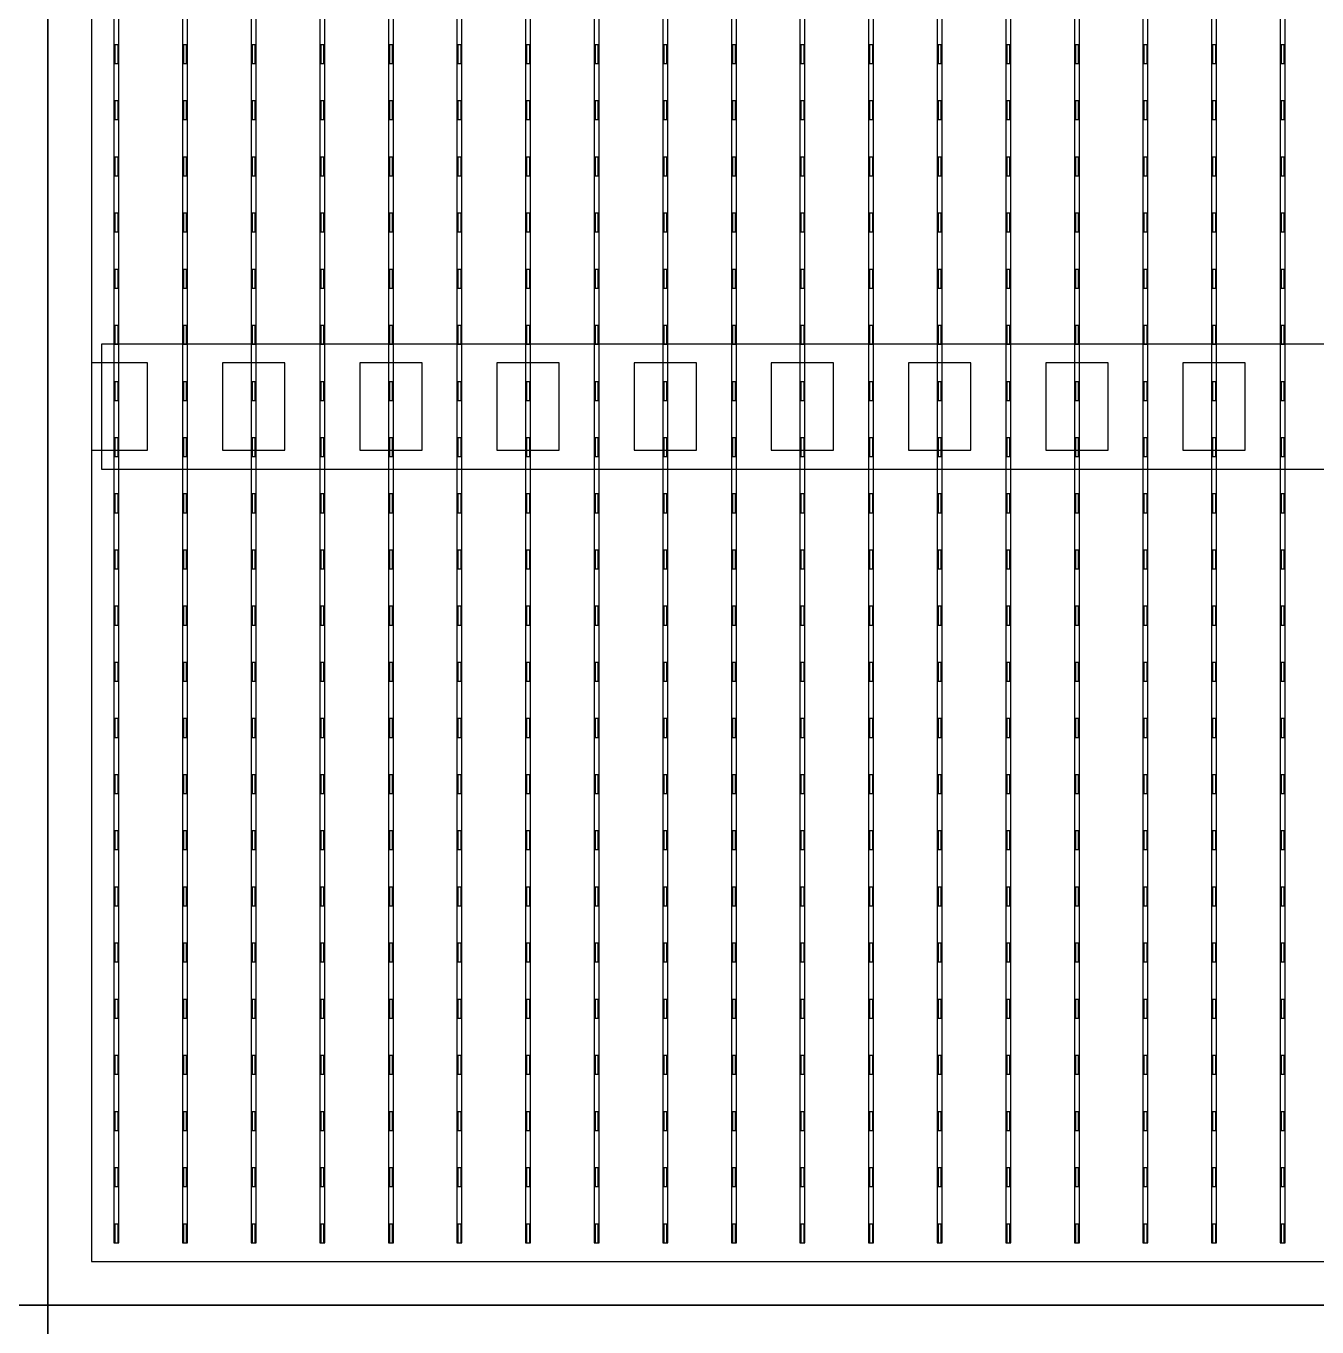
# Model space of a CAD drawing. Header units: millimetres. Extents: x -18 to 142, y -7 to 153.
# Drawn here: x 82.89 to 93.25, y 82.92 to 93.35 of the extents above; entities that cross this region are included whole.
import ezdxf

# ---------------------------------------------------------------- set-up
doc = ezdxf.new("R2010")
doc.units = ezdxf.units.MM
for name, color, linetype in [('BUSBARS', 3, 'Continuous'), ('CELLS', 5, 'Continuous'), ('CONTACT_PADS', 2, 'Continuous'), ('DICING', 4, 'Continuous'), ('FINGERS', 1, 'Continuous'), ('INSULATION', 2, 'Continuous')]:
    doc.layers.add(name, color=color, linetype=linetype)

msp = doc.modelspace()

# ---------------------------------------------------------------- linework, layer by layer
at = {"layer": 'BUSBARS'}
msp.add_lwpolyline([(103.54, 89.8), (103.54, 90.8), (83.5, 90.8), (83.5, 89.8), (103.54, 89.8)], close=True, dxfattribs=at)
at = {"layer": 'CELLS'}
for points in [[(83.07, 83.1), (83.07, 104), (62.17, 104), (62.17, 83.1), (83.07, 83.1)], [(103.97, 83.1), (103.97, 104), (83.07, 104), (83.07, 83.1), (103.97, 83.1)], [(83.07, 62.2), (83.07, 83.1), (62.17, 83.1), (62.17, 62.2), (83.07, 62.2)], [(103.97, 62.2), (103.97, 83.1), (83.07, 83.1), (83.07, 62.2), (103.97, 62.2)]]:
    msp.add_lwpolyline(points, close=True, dxfattribs=at)
at = {"layer": 'CONTACT_PADS'}
for points in [[(83.633, 93.05), (83.633, 93.2), (83.608, 93.2), (83.608, 93.05), (83.633, 93.05)], [(84.183, 93.05), (84.183, 93.2), (84.158, 93.2), (84.158, 93.05), (84.183, 93.05)], [(84.733, 93.05), (84.733, 93.2), (84.708, 93.2), (84.708, 93.05), (84.733, 93.05)], [(85.283, 93.05), (85.283, 93.2), (85.258, 93.2), (85.258, 93.05), (85.283, 93.05)], [(85.833, 93.05), (85.833, 93.2), (85.808, 93.2), (85.808, 93.05), (85.833, 93.05)], [(86.383, 93.05), (86.383, 93.2), (86.358, 93.2), (86.358, 93.05), (86.383, 93.05)], [(86.933, 93.05), (86.933, 93.2), (86.908, 93.2), (86.908, 93.05), (86.933, 93.05)], [(87.483, 93.05), (87.483, 93.2), (87.458, 93.2), (87.458, 93.05), (87.483, 93.05)], [(88.033, 93.05), (88.033, 93.2), (88.008, 93.2), (88.008, 93.05), (88.033, 93.05)], [(88.583, 93.05), (88.583, 93.2), (88.558, 93.2), (88.558, 93.05), (88.583, 93.05)], [(89.133, 93.05), (89.133, 93.2), (89.108, 93.2), (89.108, 93.05), (89.133, 93.05)], [(89.683, 93.05), (89.683, 93.2), (89.658, 93.2), (89.658, 93.05), (89.683, 93.05)], [(90.233, 93.05), (90.233, 93.2), (90.208, 93.2), (90.208, 93.05), (90.233, 93.05)], [(90.783, 93.05), (90.783, 93.2), (90.758, 93.2), (90.758, 93.05), (90.783, 93.05)], [(91.333, 93.05), (91.333, 93.2), (91.308, 93.2), (91.308, 93.05), (91.333, 93.05)], [(91.883, 93.05), (91.883, 93.2), (91.858, 93.2), (91.858, 93.05), (91.883, 93.05)], [(92.433, 93.05), (92.433, 93.2), (92.408, 93.2), (92.408, 93.05), (92.433, 93.05)], [(92.983, 93.05), (92.983, 93.2), (92.958, 93.2), (92.958, 93.05), (92.983, 93.05)], [(83.633, 92.6), (83.633, 92.75), (83.608, 92.75), (83.608, 92.6), (83.633, 92.6)], [(84.183, 92.6), (84.183, 92.75), (84.158, 92.75), (84.158, 92.6), (84.183, 92.6)], [(84.733, 92.6), (84.733, 92.75), (84.708, 92.75), (84.708, 92.6), (84.733, 92.6)], [(85.283, 92.6), (85.283, 92.75), (85.258, 92.75), (85.258, 92.6), (85.283, 92.6)], [(85.833, 92.6), (85.833, 92.75), (85.808, 92.75), (85.808, 92.6), (85.833, 92.6)], [(86.383, 92.6), (86.383, 92.75), (86.358, 92.75), (86.358, 92.6), (86.383, 92.6)], [(86.933, 92.6), (86.933, 92.75), (86.908, 92.75), (86.908, 92.6), (86.933, 92.6)], [(87.483, 92.6), (87.483, 92.75), (87.458, 92.75), (87.458, 92.6), (87.483, 92.6)], [(88.033, 92.6), (88.033, 92.75), (88.008, 92.75), (88.008, 92.6), (88.033, 92.6)], [(88.583, 92.6), (88.583, 92.75), (88.558, 92.75), (88.558, 92.6), (88.583, 92.6)], [(89.133, 92.6), (89.133, 92.75), (89.108, 92.75), (89.108, 92.6), (89.133, 92.6)], [(89.683, 92.6), (89.683, 92.75), (89.658, 92.75), (89.658, 92.6), (89.683, 92.6)], [(90.233, 92.6), (90.233, 92.75), (90.208, 92.75), (90.208, 92.6), (90.233, 92.6)], [(90.783, 92.6), (90.783, 92.75), (90.758, 92.75), (90.758, 92.6), (90.783, 92.6)], [(91.333, 92.6), (91.333, 92.75), (91.308, 92.75), (91.308, 92.6), (91.333, 92.6)], [(91.883, 92.6), (91.883, 92.75), (91.858, 92.75), (91.858, 92.6), (91.883, 92.6)], [(92.433, 92.6), (92.433, 92.75), (92.408, 92.75), (92.408, 92.6), (92.433, 92.6)], [(92.983, 92.6), (92.983, 92.75), (92.958, 92.75), (92.958, 92.6), (92.983, 92.6)], [(83.633, 92.15), (83.633, 92.3), (83.608, 92.3), (83.608, 92.15), (83.633, 92.15)], [(84.183, 92.15), (84.183, 92.3), (84.158, 92.3), (84.158, 92.15), (84.183, 92.15)], [(84.733, 92.15), (84.733, 92.3), (84.708, 92.3), (84.708, 92.15), (84.733, 92.15)], [(85.283, 92.15), (85.283, 92.3), (85.258, 92.3), (85.258, 92.15), (85.283, 92.15)], [(85.833, 92.15), (85.833, 92.3), (85.808, 92.3), (85.808, 92.15), (85.833, 92.15)], [(86.383, 92.15), (86.383, 92.3), (86.358, 92.3), (86.358, 92.15), (86.383, 92.15)], [(86.933, 92.15), (86.933, 92.3), (86.908, 92.3), (86.908, 92.15), (86.933, 92.15)], [(87.483, 92.15), (87.483, 92.3), (87.458, 92.3), (87.458, 92.15), (87.483, 92.15)], [(88.033, 92.15), (88.033, 92.3), (88.008, 92.3), (88.008, 92.15), (88.033, 92.15)], [(88.583, 92.15), (88.583, 92.3), (88.558, 92.3), (88.558, 92.15), (88.583, 92.15)], [(89.133, 92.15), (89.133, 92.3), (89.108, 92.3), (89.108, 92.15), (89.133, 92.15)], [(89.683, 92.15), (89.683, 92.3), (89.658, 92.3), (89.658, 92.15), (89.683, 92.15)], [(90.233, 92.15), (90.233, 92.3), (90.208, 92.3), (90.208, 92.15), (90.233, 92.15)], [(90.783, 92.15), (90.783, 92.3), (90.758, 92.3), (90.758, 92.15), (90.783, 92.15)], [(91.333, 92.15), (91.333, 92.3), (91.308, 92.3), (91.308, 92.15), (91.333, 92.15)], [(91.883, 92.15), (91.883, 92.3), (91.858, 92.3), (91.858, 92.15), (91.883, 92.15)], [(92.433, 92.15), (92.433, 92.3), (92.408, 92.3), (92.408, 92.15), (92.433, 92.15)], [(92.983, 92.15), (92.983, 92.3), (92.958, 92.3), (92.958, 92.15), (92.983, 92.15)], [(83.633, 91.7), (83.633, 91.85), (83.608, 91.85), (83.608, 91.7), (83.633, 91.7)], [(84.183, 91.7), (84.183, 91.85), (84.158, 91.85), (84.158, 91.7), (84.183, 91.7)], [(84.733, 91.7), (84.733, 91.85), (84.708, 91.85), (84.708, 91.7), (84.733, 91.7)], [(85.283, 91.7), (85.283, 91.85), (85.258, 91.85), (85.258, 91.7), (85.283, 91.7)], [(85.833, 91.7), (85.833, 91.85), (85.808, 91.85), (85.808, 91.7), (85.833, 91.7)], [(86.383, 91.7), (86.383, 91.85), (86.358, 91.85), (86.358, 91.7), (86.383, 91.7)], [(86.933, 91.7), (86.933, 91.85), (86.908, 91.85), (86.908, 91.7), (86.933, 91.7)], [(87.483, 91.7), (87.483, 91.85), (87.458, 91.85), (87.458, 91.7), (87.483, 91.7)], [(88.033, 91.7), (88.033, 91.85), (88.008, 91.85), (88.008, 91.7), (88.033, 91.7)], [(88.583, 91.7), (88.583, 91.85), (88.558, 91.85), (88.558, 91.7), (88.583, 91.7)], [(89.133, 91.7), (89.133, 91.85), (89.108, 91.85), (89.108, 91.7), (89.133, 91.7)], [(89.683, 91.7), (89.683, 91.85), (89.658, 91.85), (89.658, 91.7), (89.683, 91.7)], [(90.233, 91.7), (90.233, 91.85), (90.208, 91.85), (90.208, 91.7), (90.233, 91.7)], [(90.783, 91.7), (90.783, 91.85), (90.758, 91.85), (90.758, 91.7), (90.783, 91.7)], [(91.333, 91.7), (91.333, 91.85), (91.308, 91.85), (91.308, 91.7), (91.333, 91.7)], [(91.883, 91.7), (91.883, 91.85), (91.858, 91.85), (91.858, 91.7), (91.883, 91.7)], [(92.433, 91.7), (92.433, 91.85), (92.408, 91.85), (92.408, 91.7), (92.433, 91.7)], [(92.983, 91.7), (92.983, 91.85), (92.958, 91.85), (92.958, 91.7), (92.983, 91.7)], [(83.633, 91.25), (83.633, 91.4), (83.608, 91.4), (83.608, 91.25), (83.633, 91.25)], [(84.183, 91.25), (84.183, 91.4), (84.158, 91.4), (84.158, 91.25), (84.183, 91.25)], [(84.733, 91.25), (84.733, 91.4), (84.708, 91.4), (84.708, 91.25), (84.733, 91.25)], [(85.283, 91.25), (85.283, 91.4), (85.258, 91.4), (85.258, 91.25), (85.283, 91.25)], [(85.833, 91.25), (85.833, 91.4), (85.808, 91.4), (85.808, 91.25), (85.833, 91.25)], [(86.383, 91.25), (86.383, 91.4), (86.358, 91.4), (86.358, 91.25), (86.383, 91.25)], [(86.933, 91.25), (86.933, 91.4), (86.908, 91.4), (86.908, 91.25), (86.933, 91.25)], [(87.483, 91.25), (87.483, 91.4), (87.458, 91.4), (87.458, 91.25), (87.483, 91.25)], [(88.033, 91.25), (88.033, 91.4), (88.008, 91.4), (88.008, 91.25), (88.033, 91.25)], [(88.583, 91.25), (88.583, 91.4), (88.558, 91.4), (88.558, 91.25), (88.583, 91.25)], [(89.133, 91.25), (89.133, 91.4), (89.108, 91.4), (89.108, 91.25), (89.133, 91.25)], [(89.683, 91.25), (89.683, 91.4), (89.658, 91.4), (89.658, 91.25), (89.683, 91.25)], [(90.233, 91.25), (90.233, 91.4), (90.208, 91.4), (90.208, 91.25), (90.233, 91.25)], [(90.783, 91.25), (90.783, 91.4), (90.758, 91.4), (90.758, 91.25), (90.783, 91.25)], [(91.333, 91.25), (91.333, 91.4), (91.308, 91.4), (91.308, 91.25), (91.333, 91.25)], [(91.883, 91.25), (91.883, 91.4), (91.858, 91.4), (91.858, 91.25), (91.883, 91.25)], [(92.433, 91.25), (92.433, 91.4), (92.408, 91.4), (92.408, 91.25), (92.433, 91.25)], [(92.983, 91.25), (92.983, 91.4), (92.958, 91.4), (92.958, 91.25), (92.983, 91.25)], [(83.633, 90.8), (83.633, 90.95), (83.608, 90.95), (83.608, 90.8), (83.633, 90.8)], [(84.183, 90.8), (84.183, 90.95), (84.158, 90.95), (84.158, 90.8), (84.183, 90.8)], [(84.733, 90.8), (84.733, 90.95), (84.708, 90.95), (84.708, 90.8), (84.733, 90.8)], [(85.283, 90.8), (85.283, 90.95), (85.258, 90.95), (85.258, 90.8), (85.283, 90.8)], [(85.833, 90.8), (85.833, 90.95), (85.808, 90.95), (85.808, 90.8), (85.833, 90.8)], [(86.383, 90.8), (86.383, 90.95), (86.358, 90.95), (86.358, 90.8), (86.383, 90.8)], [(86.933, 90.8), (86.933, 90.95), (86.908, 90.95), (86.908, 90.8), (86.933, 90.8)], [(87.483, 90.8), (87.483, 90.95), (87.458, 90.95), (87.458, 90.8), (87.483, 90.8)], [(88.033, 90.8), (88.033, 90.95), (88.008, 90.95), (88.008, 90.8), (88.033, 90.8)], [(88.583, 90.8), (88.583, 90.95), (88.558, 90.95), (88.558, 90.8), (88.583, 90.8)], [(89.133, 90.8), (89.133, 90.95), (89.108, 90.95), (89.108, 90.8), (89.133, 90.8)], [(89.683, 90.8), (89.683, 90.95), (89.658, 90.95), (89.658, 90.8), (89.683, 90.8)], [(90.233, 90.8), (90.233, 90.95), (90.208, 90.95), (90.208, 90.8), (90.233, 90.8)], [(90.783, 90.8), (90.783, 90.95), (90.758, 90.95), (90.758, 90.8), (90.783, 90.8)], [(91.333, 90.8), (91.333, 90.95), (91.308, 90.95), (91.308, 90.8), (91.333, 90.8)], [(91.883, 90.8), (91.883, 90.95), (91.858, 90.95), (91.858, 90.8), (91.883, 90.8)], [(92.433, 90.8), (92.433, 90.95), (92.408, 90.95), (92.408, 90.8), (92.433, 90.8)], [(92.983, 90.8), (92.983, 90.95), (92.958, 90.95), (92.958, 90.8), (92.983, 90.8)], [(83.633, 90.35), (83.633, 90.5), (83.608, 90.5), (83.608, 90.35), (83.633, 90.35)], [(84.183, 90.35), (84.183, 90.5), (84.158, 90.5), (84.158, 90.35), (84.183, 90.35)], [(84.733, 90.35), (84.733, 90.5), (84.708, 90.5), (84.708, 90.35), (84.733, 90.35)], [(85.283, 90.35), (85.283, 90.5), (85.258, 90.5), (85.258, 90.35), (85.283, 90.35)], [(85.833, 90.35), (85.833, 90.5), (85.808, 90.5), (85.808, 90.35), (85.833, 90.35)], [(86.383, 90.35), (86.383, 90.5), (86.358, 90.5), (86.358, 90.35), (86.383, 90.35)], [(86.933, 90.35), (86.933, 90.5), (86.908, 90.5), (86.908, 90.35), (86.933, 90.35)], [(87.483, 90.35), (87.483, 90.5), (87.458, 90.5), (87.458, 90.35), (87.483, 90.35)], [(88.033, 90.35), (88.033, 90.5), (88.008, 90.5), (88.008, 90.35), (88.033, 90.35)], [(88.583, 90.35), (88.583, 90.5), (88.558, 90.5), (88.558, 90.35), (88.583, 90.35)], [(89.133, 90.35), (89.133, 90.5), (89.108, 90.5), (89.108, 90.35), (89.133, 90.35)], [(89.683, 90.35), (89.683, 90.5), (89.658, 90.5), (89.658, 90.35), (89.683, 90.35)], [(90.233, 90.35), (90.233, 90.5), (90.208, 90.5), (90.208, 90.35), (90.233, 90.35)], [(90.783, 90.35), (90.783, 90.5), (90.758, 90.5), (90.758, 90.35), (90.783, 90.35)], [(91.333, 90.35), (91.333, 90.5), (91.308, 90.5), (91.308, 90.35), (91.333, 90.35)], [(91.883, 90.35), (91.883, 90.5), (91.858, 90.5), (91.858, 90.35), (91.883, 90.35)], [(92.433, 90.35), (92.433, 90.5), (92.408, 90.5), (92.408, 90.35), (92.433, 90.35)], [(92.983, 90.35), (92.983, 90.5), (92.958, 90.5), (92.958, 90.35), (92.983, 90.35)], [(83.633, 89.9), (83.633, 90.05), (83.608, 90.05), (83.608, 89.9), (83.633, 89.9)], [(84.183, 89.9), (84.183, 90.05), (84.158, 90.05), (84.158, 89.9), (84.183, 89.9)], [(84.733, 89.9), (84.733, 90.05), (84.708, 90.05), (84.708, 89.9), (84.733, 89.9)], [(85.283, 89.9), (85.283, 90.05), (85.258, 90.05), (85.258, 89.9), (85.283, 89.9)], [(85.833, 89.9), (85.833, 90.05), (85.808, 90.05), (85.808, 89.9), (85.833, 89.9)], [(86.383, 89.9), (86.383, 90.05), (86.358, 90.05), (86.358, 89.9), (86.383, 89.9)], [(86.933, 89.9), (86.933, 90.05), (86.908, 90.05), (86.908, 89.9), (86.933, 89.9)], [(87.483, 89.9), (87.483, 90.05), (87.458, 90.05), (87.458, 89.9), (87.483, 89.9)], [(88.033, 89.9), (88.033, 90.05), (88.008, 90.05), (88.008, 89.9), (88.033, 89.9)], [(88.583, 89.9), (88.583, 90.05), (88.558, 90.05), (88.558, 89.9), (88.583, 89.9)], [(89.133, 89.9), (89.133, 90.05), (89.108, 90.05), (89.108, 89.9), (89.133, 89.9)], [(89.683, 89.9), (89.683, 90.05), (89.658, 90.05), (89.658, 89.9), (89.683, 89.9)], [(90.233, 89.9), (90.233, 90.05), (90.208, 90.05), (90.208, 89.9), (90.233, 89.9)], [(90.783, 89.9), (90.783, 90.05), (90.758, 90.05), (90.758, 89.9), (90.783, 89.9)], [(91.333, 89.9), (91.333, 90.05), (91.308, 90.05), (91.308, 89.9), (91.333, 89.9)], [(91.883, 89.9), (91.883, 90.05), (91.858, 90.05), (91.858, 89.9), (91.883, 89.9)], [(92.433, 89.9), (92.433, 90.05), (92.408, 90.05), (92.408, 89.9), (92.433, 89.9)], [(92.983, 89.9), (92.983, 90.05), (92.958, 90.05), (92.958, 89.9), (92.983, 89.9)], [(83.633, 89.45), (83.633, 89.6), (83.608, 89.6), (83.608, 89.45), (83.633, 89.45)], [(84.183, 89.45), (84.183, 89.6), (84.158, 89.6), (84.158, 89.45), (84.183, 89.45)], [(84.733, 89.45), (84.733, 89.6), (84.708, 89.6), (84.708, 89.45), (84.733, 89.45)], [(85.283, 89.45), (85.283, 89.6), (85.258, 89.6), (85.258, 89.45), (85.283, 89.45)], [(85.833, 89.45), (85.833, 89.6), (85.808, 89.6), (85.808, 89.45), (85.833, 89.45)], [(86.383, 89.45), (86.383, 89.6), (86.358, 89.6), (86.358, 89.45), (86.383, 89.45)], [(86.933, 89.45), (86.933, 89.6), (86.908, 89.6), (86.908, 89.45), (86.933, 89.45)], [(87.483, 89.45), (87.483, 89.6), (87.458, 89.6), (87.458, 89.45), (87.483, 89.45)], [(88.033, 89.45), (88.033, 89.6), (88.008, 89.6), (88.008, 89.45), (88.033, 89.45)], [(88.583, 89.45), (88.583, 89.6), (88.558, 89.6), (88.558, 89.45), (88.583, 89.45)], [(89.133, 89.45), (89.133, 89.6), (89.108, 89.6), (89.108, 89.45), (89.133, 89.45)], [(89.683, 89.45), (89.683, 89.6), (89.658, 89.6), (89.658, 89.45), (89.683, 89.45)], [(90.233, 89.45), (90.233, 89.6), (90.208, 89.6), (90.208, 89.45), (90.233, 89.45)], [(90.783, 89.45), (90.783, 89.6), (90.758, 89.6), (90.758, 89.45), (90.783, 89.45)], [(91.333, 89.45), (91.333, 89.6), (91.308, 89.6), (91.308, 89.45), (91.333, 89.45)], [(91.883, 89.45), (91.883, 89.6), (91.858, 89.6), (91.858, 89.45), (91.883, 89.45)], [(92.433, 89.45), (92.433, 89.6), (92.408, 89.6), (92.408, 89.45), (92.433, 89.45)], [(92.983, 89.45), (92.983, 89.6), (92.958, 89.6), (92.958, 89.45), (92.983, 89.45)], [(83.633, 89), (83.633, 89.15), (83.608, 89.15), (83.608, 89), (83.633, 89)], [(84.183, 89), (84.183, 89.15), (84.158, 89.15), (84.158, 89), (84.183, 89)], [(84.733, 89), (84.733, 89.15), (84.708, 89.15), (84.708, 89), (84.733, 89)], [(85.283, 89), (85.283, 89.15), (85.258, 89.15), (85.258, 89), (85.283, 89)], [(85.833, 89), (85.833, 89.15), (85.808, 89.15), (85.808, 89), (85.833, 89)], [(86.383, 89), (86.383, 89.15), (86.358, 89.15), (86.358, 89), (86.383, 89)], [(86.933, 89), (86.933, 89.15), (86.908, 89.15), (86.908, 89), (86.933, 89)], [(87.483, 89), (87.483, 89.15), (87.458, 89.15), (87.458, 89), (87.483, 89)], [(88.033, 89), (88.033, 89.15), (88.008, 89.15), (88.008, 89), (88.033, 89)], [(88.583, 89), (88.583, 89.15), (88.558, 89.15), (88.558, 89), (88.583, 89)], [(89.133, 89), (89.133, 89.15), (89.108, 89.15), (89.108, 89), (89.133, 89)], [(89.683, 89), (89.683, 89.15), (89.658, 89.15), (89.658, 89), (89.683, 89)], [(90.233, 89), (90.233, 89.15), (90.208, 89.15), (90.208, 89), (90.233, 89)], [(90.783, 89), (90.783, 89.15), (90.758, 89.15), (90.758, 89), (90.783, 89)], [(91.333, 89), (91.333, 89.15), (91.308, 89.15), (91.308, 89), (91.333, 89)], [(91.883, 89), (91.883, 89.15), (91.858, 89.15), (91.858, 89), (91.883, 89)], [(92.433, 89), (92.433, 89.15), (92.408, 89.15), (92.408, 89), (92.433, 89)], [(92.983, 89), (92.983, 89.15), (92.958, 89.15), (92.958, 89), (92.983, 89)], [(83.633, 88.55), (83.633, 88.7), (83.608, 88.7), (83.608, 88.55), (83.633, 88.55)], [(84.183, 88.55), (84.183, 88.7), (84.158, 88.7), (84.158, 88.55), (84.183, 88.55)], [(84.733, 88.55), (84.733, 88.7), (84.708, 88.7), (84.708, 88.55), (84.733, 88.55)], [(85.283, 88.55), (85.283, 88.7), (85.258, 88.7), (85.258, 88.55), (85.283, 88.55)], [(85.833, 88.55), (85.833, 88.7), (85.808, 88.7), (85.808, 88.55), (85.833, 88.55)], [(86.383, 88.55), (86.383, 88.7), (86.358, 88.7), (86.358, 88.55), (86.383, 88.55)], [(86.933, 88.55), (86.933, 88.7), (86.908, 88.7), (86.908, 88.55), (86.933, 88.55)], [(87.483, 88.55), (87.483, 88.7), (87.458, 88.7), (87.458, 88.55), (87.483, 88.55)], [(88.033, 88.55), (88.033, 88.7), (88.008, 88.7), (88.008, 88.55), (88.033, 88.55)], [(88.583, 88.55), (88.583, 88.7), (88.558, 88.7), (88.558, 88.55), (88.583, 88.55)], [(89.133, 88.55), (89.133, 88.7), (89.108, 88.7), (89.108, 88.55), (89.133, 88.55)], [(89.683, 88.55), (89.683, 88.7), (89.658, 88.7), (89.658, 88.55), (89.683, 88.55)], [(90.233, 88.55), (90.233, 88.7), (90.208, 88.7), (90.208, 88.55), (90.233, 88.55)], [(90.783, 88.55), (90.783, 88.7), (90.758, 88.7), (90.758, 88.55), (90.783, 88.55)], [(91.333, 88.55), (91.333, 88.7), (91.308, 88.7), (91.308, 88.55), (91.333, 88.55)], [(91.883, 88.55), (91.883, 88.7), (91.858, 88.7), (91.858, 88.55), (91.883, 88.55)], [(92.433, 88.55), (92.433, 88.7), (92.408, 88.7), (92.408, 88.55), (92.433, 88.55)], [(92.983, 88.55), (92.983, 88.7), (92.958, 88.7), (92.958, 88.55), (92.983, 88.55)], [(83.633, 88.1), (83.633, 88.25), (83.608, 88.25), (83.608, 88.1), (83.633, 88.1)], [(84.183, 88.1), (84.183, 88.25), (84.158, 88.25), (84.158, 88.1), (84.183, 88.1)], [(84.733, 88.1), (84.733, 88.25), (84.708, 88.25), (84.708, 88.1), (84.733, 88.1)], [(85.283, 88.1), (85.283, 88.25), (85.258, 88.25), (85.258, 88.1), (85.283, 88.1)], [(85.833, 88.1), (85.833, 88.25), (85.808, 88.25), (85.808, 88.1), (85.833, 88.1)], [(86.383, 88.1), (86.383, 88.25), (86.358, 88.25), (86.358, 88.1), (86.383, 88.1)], [(86.933, 88.1), (86.933, 88.25), (86.908, 88.25), (86.908, 88.1), (86.933, 88.1)], [(87.483, 88.1), (87.483, 88.25), (87.458, 88.25), (87.458, 88.1), (87.483, 88.1)], [(88.033, 88.1), (88.033, 88.25), (88.008, 88.25), (88.008, 88.1), (88.033, 88.1)], [(88.583, 88.1), (88.583, 88.25), (88.558, 88.25), (88.558, 88.1), (88.583, 88.1)], [(89.133, 88.1), (89.133, 88.25), (89.108, 88.25), (89.108, 88.1), (89.133, 88.1)], [(89.683, 88.1), (89.683, 88.25), (89.658, 88.25), (89.658, 88.1), (89.683, 88.1)], [(90.233, 88.1), (90.233, 88.25), (90.208, 88.25), (90.208, 88.1), (90.233, 88.1)], [(90.783, 88.1), (90.783, 88.25), (90.758, 88.25), (90.758, 88.1), (90.783, 88.1)], [(91.333, 88.1), (91.333, 88.25), (91.308, 88.25), (91.308, 88.1), (91.333, 88.1)], [(91.883, 88.1), (91.883, 88.25), (91.858, 88.25), (91.858, 88.1), (91.883, 88.1)], [(92.433, 88.1), (92.433, 88.25), (92.408, 88.25), (92.408, 88.1), (92.433, 88.1)], [(92.983, 88.1), (92.983, 88.25), (92.958, 88.25), (92.958, 88.1), (92.983, 88.1)], [(83.633, 87.65), (83.633, 87.8), (83.608, 87.8), (83.608, 87.65), (83.633, 87.65)], [(84.183, 87.65), (84.183, 87.8), (84.158, 87.8), (84.158, 87.65), (84.183, 87.65)], [(84.733, 87.65), (84.733, 87.8), (84.708, 87.8), (84.708, 87.65), (84.733, 87.65)], [(85.283, 87.65), (85.283, 87.8), (85.258, 87.8), (85.258, 87.65), (85.283, 87.65)], [(85.833, 87.65), (85.833, 87.8), (85.808, 87.8), (85.808, 87.65), (85.833, 87.65)], [(86.383, 87.65), (86.383, 87.8), (86.358, 87.8), (86.358, 87.65), (86.383, 87.65)], [(86.933, 87.65), (86.933, 87.8), (86.908, 87.8), (86.908, 87.65), (86.933, 87.65)], [(87.483, 87.65), (87.483, 87.8), (87.458, 87.8), (87.458, 87.65), (87.483, 87.65)], [(88.033, 87.65), (88.033, 87.8), (88.008, 87.8), (88.008, 87.65), (88.033, 87.65)], [(88.583, 87.65), (88.583, 87.8), (88.558, 87.8), (88.558, 87.65), (88.583, 87.65)], [(89.133, 87.65), (89.133, 87.8), (89.108, 87.8), (89.108, 87.65), (89.133, 87.65)], [(89.683, 87.65), (89.683, 87.8), (89.658, 87.8), (89.658, 87.65), (89.683, 87.65)], [(90.233, 87.65), (90.233, 87.8), (90.208, 87.8), (90.208, 87.65), (90.233, 87.65)], [(90.783, 87.65), (90.783, 87.8), (90.758, 87.8), (90.758, 87.65), (90.783, 87.65)], [(91.333, 87.65), (91.333, 87.8), (91.308, 87.8), (91.308, 87.65), (91.333, 87.65)], [(91.883, 87.65), (91.883, 87.8), (91.858, 87.8), (91.858, 87.65), (91.883, 87.65)], [(92.433, 87.65), (92.433, 87.8), (92.408, 87.8), (92.408, 87.65), (92.433, 87.65)], [(92.983, 87.65), (92.983, 87.8), (92.958, 87.8), (92.958, 87.65), (92.983, 87.65)], [(83.633, 87.2), (83.633, 87.35), (83.608, 87.35), (83.608, 87.2), (83.633, 87.2)], [(84.183, 87.2), (84.183, 87.35), (84.158, 87.35), (84.158, 87.2), (84.183, 87.2)], [(84.733, 87.2), (84.733, 87.35), (84.708, 87.35), (84.708, 87.2), (84.733, 87.2)], [(85.283, 87.2), (85.283, 87.35), (85.258, 87.35), (85.258, 87.2), (85.283, 87.2)], [(85.833, 87.2), (85.833, 87.35), (85.808, 87.35), (85.808, 87.2), (85.833, 87.2)], [(86.383, 87.2), (86.383, 87.35), (86.358, 87.35), (86.358, 87.2), (86.383, 87.2)], [(86.933, 87.2), (86.933, 87.35), (86.908, 87.35), (86.908, 87.2), (86.933, 87.2)], [(87.483, 87.2), (87.483, 87.35), (87.458, 87.35), (87.458, 87.2), (87.483, 87.2)], [(88.033, 87.2), (88.033, 87.35), (88.008, 87.35), (88.008, 87.2), (88.033, 87.2)], [(88.583, 87.2), (88.583, 87.35), (88.558, 87.35), (88.558, 87.2), (88.583, 87.2)], [(89.133, 87.2), (89.133, 87.35), (89.108, 87.35), (89.108, 87.2), (89.133, 87.2)], [(89.683, 87.2), (89.683, 87.35), (89.658, 87.35), (89.658, 87.2), (89.683, 87.2)], [(90.233, 87.2), (90.233, 87.35), (90.208, 87.35), (90.208, 87.2), (90.233, 87.2)], [(90.783, 87.2), (90.783, 87.35), (90.758, 87.35), (90.758, 87.2), (90.783, 87.2)], [(91.333, 87.2), (91.333, 87.35), (91.308, 87.35), (91.308, 87.2), (91.333, 87.2)], [(91.883, 87.2), (91.883, 87.35), (91.858, 87.35), (91.858, 87.2), (91.883, 87.2)], [(92.433, 87.2), (92.433, 87.35), (92.408, 87.35), (92.408, 87.2), (92.433, 87.2)], [(92.983, 87.2), (92.983, 87.35), (92.958, 87.35), (92.958, 87.2), (92.983, 87.2)], [(83.633, 86.75), (83.633, 86.9), (83.608, 86.9), (83.608, 86.75), (83.633, 86.75)], [(84.183, 86.75), (84.183, 86.9), (84.158, 86.9), (84.158, 86.75), (84.183, 86.75)], [(84.733, 86.75), (84.733, 86.9), (84.708, 86.9), (84.708, 86.75), (84.733, 86.75)], [(85.283, 86.75), (85.283, 86.9), (85.258, 86.9), (85.258, 86.75), (85.283, 86.75)], [(85.833, 86.75), (85.833, 86.9), (85.808, 86.9), (85.808, 86.75), (85.833, 86.75)], [(86.383, 86.75), (86.383, 86.9), (86.358, 86.9), (86.358, 86.75), (86.383, 86.75)], [(86.933, 86.75), (86.933, 86.9), (86.908, 86.9), (86.908, 86.75), (86.933, 86.75)], [(87.483, 86.75), (87.483, 86.9), (87.458, 86.9), (87.458, 86.75), (87.483, 86.75)], [(88.033, 86.75), (88.033, 86.9), (88.008, 86.9), (88.008, 86.75), (88.033, 86.75)], [(88.583, 86.75), (88.583, 86.9), (88.558, 86.9), (88.558, 86.75), (88.583, 86.75)], [(89.133, 86.75), (89.133, 86.9), (89.108, 86.9), (89.108, 86.75), (89.133, 86.75)], [(89.683, 86.75), (89.683, 86.9), (89.658, 86.9), (89.658, 86.75), (89.683, 86.75)], [(90.233, 86.75), (90.233, 86.9), (90.208, 86.9), (90.208, 86.75), (90.233, 86.75)], [(90.783, 86.75), (90.783, 86.9), (90.758, 86.9), (90.758, 86.75), (90.783, 86.75)], [(91.333, 86.75), (91.333, 86.9), (91.308, 86.9), (91.308, 86.75), (91.333, 86.75)], [(91.883, 86.75), (91.883, 86.9), (91.858, 86.9), (91.858, 86.75), (91.883, 86.75)], [(92.433, 86.75), (92.433, 86.9), (92.408, 86.9), (92.408, 86.75), (92.433, 86.75)], [(92.983, 86.75), (92.983, 86.9), (92.958, 86.9), (92.958, 86.75), (92.983, 86.75)], [(83.633, 86.3), (83.633, 86.45), (83.608, 86.45), (83.608, 86.3), (83.633, 86.3)], [(84.183, 86.3), (84.183, 86.45), (84.158, 86.45), (84.158, 86.3), (84.183, 86.3)], [(84.733, 86.3), (84.733, 86.45), (84.708, 86.45), (84.708, 86.3), (84.733, 86.3)], [(85.283, 86.3), (85.283, 86.45), (85.258, 86.45), (85.258, 86.3), (85.283, 86.3)], [(85.833, 86.3), (85.833, 86.45), (85.808, 86.45), (85.808, 86.3), (85.833, 86.3)], [(86.383, 86.3), (86.383, 86.45), (86.358, 86.45), (86.358, 86.3), (86.383, 86.3)], [(86.933, 86.3), (86.933, 86.45), (86.908, 86.45), (86.908, 86.3), (86.933, 86.3)], [(87.483, 86.3), (87.483, 86.45), (87.458, 86.45), (87.458, 86.3), (87.483, 86.3)], [(88.033, 86.3), (88.033, 86.45), (88.008, 86.45), (88.008, 86.3), (88.033, 86.3)], [(88.583, 86.3), (88.583, 86.45), (88.558, 86.45), (88.558, 86.3), (88.583, 86.3)], [(89.133, 86.3), (89.133, 86.45), (89.108, 86.45), (89.108, 86.3), (89.133, 86.3)], [(89.683, 86.3), (89.683, 86.45), (89.658, 86.45), (89.658, 86.3), (89.683, 86.3)], [(90.233, 86.3), (90.233, 86.45), (90.208, 86.45), (90.208, 86.3), (90.233, 86.3)], [(90.783, 86.3), (90.783, 86.45), (90.758, 86.45), (90.758, 86.3), (90.783, 86.3)], [(91.333, 86.3), (91.333, 86.45), (91.308, 86.45), (91.308, 86.3), (91.333, 86.3)], [(91.883, 86.3), (91.883, 86.45), (91.858, 86.45), (91.858, 86.3), (91.883, 86.3)], [(92.433, 86.3), (92.433, 86.45), (92.408, 86.45), (92.408, 86.3), (92.433, 86.3)], [(92.983, 86.3), (92.983, 86.45), (92.958, 86.45), (92.958, 86.3), (92.983, 86.3)], [(83.633, 85.85), (83.633, 86), (83.608, 86), (83.608, 85.85), (83.633, 85.85)], [(84.183, 85.85), (84.183, 86), (84.158, 86), (84.158, 85.85), (84.183, 85.85)], [(84.733, 85.85), (84.733, 86), (84.708, 86), (84.708, 85.85), (84.733, 85.85)], [(85.283, 85.85), (85.283, 86), (85.258, 86), (85.258, 85.85), (85.283, 85.85)], [(85.833, 85.85), (85.833, 86), (85.808, 86), (85.808, 85.85), (85.833, 85.85)], [(86.383, 85.85), (86.383, 86), (86.358, 86), (86.358, 85.85), (86.383, 85.85)], [(86.933, 85.85), (86.933, 86), (86.908, 86), (86.908, 85.85), (86.933, 85.85)], [(87.483, 85.85), (87.483, 86), (87.458, 86), (87.458, 85.85), (87.483, 85.85)], [(88.033, 85.85), (88.033, 86), (88.008, 86), (88.008, 85.85), (88.033, 85.85)], [(88.583, 85.85), (88.583, 86), (88.558, 86), (88.558, 85.85), (88.583, 85.85)], [(89.133, 85.85), (89.133, 86), (89.108, 86), (89.108, 85.85), (89.133, 85.85)], [(89.683, 85.85), (89.683, 86), (89.658, 86), (89.658, 85.85), (89.683, 85.85)], [(90.233, 85.85), (90.233, 86), (90.208, 86), (90.208, 85.85), (90.233, 85.85)], [(90.783, 85.85), (90.783, 86), (90.758, 86), (90.758, 85.85), (90.783, 85.85)], [(91.333, 85.85), (91.333, 86), (91.308, 86), (91.308, 85.85), (91.333, 85.85)], [(91.883, 85.85), (91.883, 86), (91.858, 86), (91.858, 85.85), (91.883, 85.85)], [(92.433, 85.85), (92.433, 86), (92.408, 86), (92.408, 85.85), (92.433, 85.85)], [(92.983, 85.85), (92.983, 86), (92.958, 86), (92.958, 85.85), (92.983, 85.85)], [(83.633, 85.4), (83.633, 85.55), (83.608, 85.55), (83.608, 85.4), (83.633, 85.4)], [(84.183, 85.4), (84.183, 85.55), (84.158, 85.55), (84.158, 85.4), (84.183, 85.4)], [(84.733, 85.4), (84.733, 85.55), (84.708, 85.55), (84.708, 85.4), (84.733, 85.4)], [(85.283, 85.4), (85.283, 85.55), (85.258, 85.55), (85.258, 85.4), (85.283, 85.4)], [(85.833, 85.4), (85.833, 85.55), (85.808, 85.55), (85.808, 85.4), (85.833, 85.4)], [(86.383, 85.4), (86.383, 85.55), (86.358, 85.55), (86.358, 85.4), (86.383, 85.4)], [(86.933, 85.4), (86.933, 85.55), (86.908, 85.55), (86.908, 85.4), (86.933, 85.4)], [(87.483, 85.4), (87.483, 85.55), (87.458, 85.55), (87.458, 85.4), (87.483, 85.4)], [(88.033, 85.4), (88.033, 85.55), (88.008, 85.55), (88.008, 85.4), (88.033, 85.4)], [(88.583, 85.4), (88.583, 85.55), (88.558, 85.55), (88.558, 85.4), (88.583, 85.4)], [(89.133, 85.4), (89.133, 85.55), (89.108, 85.55), (89.108, 85.4), (89.133, 85.4)], [(89.683, 85.4), (89.683, 85.55), (89.658, 85.55), (89.658, 85.4), (89.683, 85.4)], [(90.233, 85.4), (90.233, 85.55), (90.208, 85.55), (90.208, 85.4), (90.233, 85.4)], [(90.783, 85.4), (90.783, 85.55), (90.758, 85.55), (90.758, 85.4), (90.783, 85.4)], [(91.333, 85.4), (91.333, 85.55), (91.308, 85.55), (91.308, 85.4), (91.333, 85.4)], [(91.883, 85.4), (91.883, 85.55), (91.858, 85.55), (91.858, 85.4), (91.883, 85.4)], [(92.433, 85.4), (92.433, 85.55), (92.408, 85.55), (92.408, 85.4), (92.433, 85.4)], [(92.983, 85.4), (92.983, 85.55), (92.958, 85.55), (92.958, 85.4), (92.983, 85.4)], [(83.633, 84.95), (83.633, 85.1), (83.608, 85.1), (83.608, 84.95), (83.633, 84.95)], [(84.183, 84.95), (84.183, 85.1), (84.158, 85.1), (84.158, 84.95), (84.183, 84.95)], [(84.733, 84.95), (84.733, 85.1), (84.708, 85.1), (84.708, 84.95), (84.733, 84.95)], [(85.283, 84.95), (85.283, 85.1), (85.258, 85.1), (85.258, 84.95), (85.283, 84.95)], [(85.833, 84.95), (85.833, 85.1), (85.808, 85.1), (85.808, 84.95), (85.833, 84.95)], [(86.383, 84.95), (86.383, 85.1), (86.358, 85.1), (86.358, 84.95), (86.383, 84.95)], [(86.933, 84.95), (86.933, 85.1), (86.908, 85.1), (86.908, 84.95), (86.933, 84.95)], [(87.483, 84.95), (87.483, 85.1), (87.458, 85.1), (87.458, 84.95), (87.483, 84.95)], [(88.033, 84.95), (88.033, 85.1), (88.008, 85.1), (88.008, 84.95), (88.033, 84.95)], [(88.583, 84.95), (88.583, 85.1), (88.558, 85.1), (88.558, 84.95), (88.583, 84.95)], [(89.133, 84.95), (89.133, 85.1), (89.108, 85.1), (89.108, 84.95), (89.133, 84.95)], [(89.683, 84.95), (89.683, 85.1), (89.658, 85.1), (89.658, 84.95), (89.683, 84.95)], [(90.233, 84.95), (90.233, 85.1), (90.208, 85.1), (90.208, 84.95), (90.233, 84.95)], [(90.783, 84.95), (90.783, 85.1), (90.758, 85.1), (90.758, 84.95), (90.783, 84.95)], [(91.333, 84.95), (91.333, 85.1), (91.308, 85.1), (91.308, 84.95), (91.333, 84.95)], [(91.883, 84.95), (91.883, 85.1), (91.858, 85.1), (91.858, 84.95), (91.883, 84.95)], [(92.433, 84.95), (92.433, 85.1), (92.408, 85.1), (92.408, 84.95), (92.433, 84.95)], [(92.983, 84.95), (92.983, 85.1), (92.958, 85.1), (92.958, 84.95), (92.983, 84.95)], [(83.633, 84.5), (83.633, 84.65), (83.608, 84.65), (83.608, 84.5), (83.633, 84.5)], [(84.183, 84.5), (84.183, 84.65), (84.158, 84.65), (84.158, 84.5), (84.183, 84.5)], [(84.733, 84.5), (84.733, 84.65), (84.708, 84.65), (84.708, 84.5), (84.733, 84.5)], [(85.283, 84.5), (85.283, 84.65), (85.258, 84.65), (85.258, 84.5), (85.283, 84.5)], [(85.833, 84.5), (85.833, 84.65), (85.808, 84.65), (85.808, 84.5), (85.833, 84.5)], [(86.383, 84.5), (86.383, 84.65), (86.358, 84.65), (86.358, 84.5), (86.383, 84.5)], [(86.933, 84.5), (86.933, 84.65), (86.908, 84.65), (86.908, 84.5), (86.933, 84.5)], [(87.483, 84.5), (87.483, 84.65), (87.458, 84.65), (87.458, 84.5), (87.483, 84.5)], [(88.033, 84.5), (88.033, 84.65), (88.008, 84.65), (88.008, 84.5), (88.033, 84.5)], [(88.583, 84.5), (88.583, 84.65), (88.558, 84.65), (88.558, 84.5), (88.583, 84.5)], [(89.133, 84.5), (89.133, 84.65), (89.108, 84.65), (89.108, 84.5), (89.133, 84.5)], [(89.683, 84.5), (89.683, 84.65), (89.658, 84.65), (89.658, 84.5), (89.683, 84.5)], [(90.233, 84.5), (90.233, 84.65), (90.208, 84.65), (90.208, 84.5), (90.233, 84.5)], [(90.783, 84.5), (90.783, 84.65), (90.758, 84.65), (90.758, 84.5), (90.783, 84.5)], [(91.333, 84.5), (91.333, 84.65), (91.308, 84.65), (91.308, 84.5), (91.333, 84.5)], [(91.883, 84.5), (91.883, 84.65), (91.858, 84.65), (91.858, 84.5), (91.883, 84.5)], [(92.433, 84.5), (92.433, 84.65), (92.408, 84.65), (92.408, 84.5), (92.433, 84.5)], [(92.983, 84.5), (92.983, 84.65), (92.958, 84.65), (92.958, 84.5), (92.983, 84.5)], [(83.633, 84.05), (83.633, 84.2), (83.608, 84.2), (83.608, 84.05), (83.633, 84.05)], [(84.183, 84.05), (84.183, 84.2), (84.158, 84.2), (84.158, 84.05), (84.183, 84.05)], [(84.733, 84.05), (84.733, 84.2), (84.708, 84.2), (84.708, 84.05), (84.733, 84.05)], [(85.283, 84.05), (85.283, 84.2), (85.258, 84.2), (85.258, 84.05), (85.283, 84.05)], [(85.833, 84.05), (85.833, 84.2), (85.808, 84.2), (85.808, 84.05), (85.833, 84.05)], [(86.383, 84.05), (86.383, 84.2), (86.358, 84.2), (86.358, 84.05), (86.383, 84.05)], [(86.933, 84.05), (86.933, 84.2), (86.908, 84.2), (86.908, 84.05), (86.933, 84.05)], [(87.483, 84.05), (87.483, 84.2), (87.458, 84.2), (87.458, 84.05), (87.483, 84.05)], [(88.033, 84.05), (88.033, 84.2), (88.008, 84.2), (88.008, 84.05), (88.033, 84.05)], [(88.583, 84.05), (88.583, 84.2), (88.558, 84.2), (88.558, 84.05), (88.583, 84.05)], [(89.133, 84.05), (89.133, 84.2), (89.108, 84.2), (89.108, 84.05), (89.133, 84.05)], [(89.683, 84.05), (89.683, 84.2), (89.658, 84.2), (89.658, 84.05), (89.683, 84.05)], [(90.233, 84.05), (90.233, 84.2), (90.208, 84.2), (90.208, 84.05), (90.233, 84.05)], [(90.783, 84.05), (90.783, 84.2), (90.758, 84.2), (90.758, 84.05), (90.783, 84.05)], [(91.333, 84.05), (91.333, 84.2), (91.308, 84.2), (91.308, 84.05), (91.333, 84.05)], [(91.883, 84.05), (91.883, 84.2), (91.858, 84.2), (91.858, 84.05), (91.883, 84.05)], [(92.433, 84.05), (92.433, 84.2), (92.408, 84.2), (92.408, 84.05), (92.433, 84.05)], [(92.983, 84.05), (92.983, 84.2), (92.958, 84.2), (92.958, 84.05), (92.983, 84.05)], [(83.633, 83.6), (83.633, 83.75), (83.608, 83.75), (83.608, 83.6), (83.633, 83.6)], [(84.183, 83.6), (84.183, 83.75), (84.158, 83.75), (84.158, 83.6), (84.183, 83.6)], [(84.733, 83.6), (84.733, 83.75), (84.708, 83.75), (84.708, 83.6), (84.733, 83.6)], [(85.283, 83.6), (85.283, 83.75), (85.258, 83.75), (85.258, 83.6), (85.283, 83.6)], [(85.833, 83.6), (85.833, 83.75), (85.808, 83.75), (85.808, 83.6), (85.833, 83.6)], [(86.383, 83.6), (86.383, 83.75), (86.358, 83.75), (86.358, 83.6), (86.383, 83.6)], [(86.933, 83.6), (86.933, 83.75), (86.908, 83.75), (86.908, 83.6), (86.933, 83.6)], [(87.483, 83.6), (87.483, 83.75), (87.458, 83.75), (87.458, 83.6), (87.483, 83.6)], [(88.033, 83.6), (88.033, 83.75), (88.008, 83.75), (88.008, 83.6), (88.033, 83.6)], [(88.583, 83.6), (88.583, 83.75), (88.558, 83.75), (88.558, 83.6), (88.583, 83.6)], [(89.133, 83.6), (89.133, 83.75), (89.108, 83.75), (89.108, 83.6), (89.133, 83.6)], [(89.683, 83.6), (89.683, 83.75), (89.658, 83.75), (89.658, 83.6), (89.683, 83.6)], [(90.233, 83.6), (90.233, 83.75), (90.208, 83.75), (90.208, 83.6), (90.233, 83.6)], [(90.783, 83.6), (90.783, 83.75), (90.758, 83.75), (90.758, 83.6), (90.783, 83.6)], [(91.333, 83.6), (91.333, 83.75), (91.308, 83.75), (91.308, 83.6), (91.333, 83.6)], [(91.883, 83.6), (91.883, 83.75), (91.858, 83.75), (91.858, 83.6), (91.883, 83.6)], [(92.433, 83.6), (92.433, 83.75), (92.408, 83.75), (92.408, 83.6), (92.433, 83.6)], [(92.983, 83.6), (92.983, 83.75), (92.958, 83.75), (92.958, 83.6), (92.983, 83.6)]]:
    msp.add_lwpolyline(points, close=True, dxfattribs=at)
at = {"layer": 'DICING'}
for p, q in [((83.07, -7.35), (83.07, 152.65)), ((83.07, -7.35), (83.07, 152.65)), ((83.07, -7.35), (83.07, 152.65)), ((83.07, -7.35), (83.07, 152.65)), ((83.07, -7.35), (83.07, 152.65)), ((83.07, -7.35), (83.07, 152.65)), ((83.07, -7.35), (83.07, 131.75)), ((83.07, -7.35), (83.07, 131.75)), ((83.07, -7.35), (83.07, 131.75)), ((83.07, -7.35), (83.07, 131.75)), ((83.07, -7.35), (83.07, 131.75)), ((83.07, -7.35), (83.07, 131.75)), ((83.07, -7.35), (83.07, 110.85)), ((83.07, -7.35), (83.07, 110.85)), ((83.07, -7.35), (83.07, 110.85)), ((83.07, -7.35), (83.07, 110.85)), ((83.07, -7.35), (83.07, 110.85)), ((83.07, -7.35), (83.07, 110.85)), ((83.07, -7.35), (83.07, 89.95)), ((83.07, -7.35), (83.07, 89.95)), ((83.07, -7.35), (83.07, 89.95)), ((83.07, -7.35), (83.07, 89.95)), ((83.07, -7.35), (83.07, 89.95)), ((83.07, -7.35), (83.07, 89.95)), ((-17.83, 83.1), (142.17, 83.1)), ((-17.83, 83.1), (142.17, 83.1)), ((-17.83, 83.1), (142.17, 83.1)), ((-17.83, 83.1), (142.17, 83.1)), ((-17.83, 83.1), (142.17, 83.1)), ((-17.83, 83.1), (142.17, 83.1)), ((-17.83, 83.1), (142.17, 83.1)), ((-17.83, 83.1), (142.17, 83.1)), ((-17.83, 83.1), (142.17, 83.1)), ((-17.83, 83.1), (142.17, 83.1)), ((-17.83, 83.1), (142.17, 83.1)), ((-17.83, 83.1), (142.17, 83.1)), ((-17.83, 83.1), (142.17, 83.1)), ((-17.83, 83.1), (142.17, 83.1)), ((-17.83, 83.1), (142.17, 83.1)), ((-17.83, 83.1), (142.17, 83.1)), ((-17.83, 83.1), (142.17, 83.1)), ((-17.83, 83.1), (142.17, 83.1)), ((-17.83, 83.1), (142.17, 83.1)), ((-17.83, 83.1), (142.17, 83.1)), ((-17.83, 83.1), (142.17, 83.1)), ((-17.83, 83.1), (142.17, 83.1)), ((-17.83, 83.1), (142.17, 83.1)), ((-17.83, 83.1), (142.17, 83.1))]:
    msp.add_line(p, q, dxfattribs=at)
at = {"layer": 'FINGERS'}
for points in [[(83.64, 83.6), (83.64, 103.5), (83.6, 103.5), (83.6, 83.6), (83.64, 83.6)], [(84.19, 83.6), (84.19, 103.5), (84.15, 103.5), (84.15, 83.6), (84.19, 83.6)], [(84.74, 83.6), (84.74, 103.5), (84.7, 103.5), (84.7, 83.6), (84.74, 83.6)], [(85.29, 83.6), (85.29, 103.5), (85.25, 103.5), (85.25, 83.6), (85.29, 83.6)], [(85.84, 83.6), (85.84, 103.5), (85.8, 103.5), (85.8, 83.6), (85.84, 83.6)], [(86.39, 83.6), (86.39, 103.5), (86.35, 103.5), (86.35, 83.6), (86.39, 83.6)], [(86.94, 83.6), (86.94, 103.5), (86.9, 103.5), (86.9, 83.6), (86.94, 83.6)], [(87.49, 83.6), (87.49, 103.5), (87.45, 103.5), (87.45, 83.6), (87.49, 83.6)], [(88.04, 83.6), (88.04, 103.5), (88, 103.5), (88, 83.6), (88.04, 83.6)], [(88.59, 83.6), (88.59, 103.5), (88.55, 103.5), (88.55, 83.6), (88.59, 83.6)], [(89.14, 83.6), (89.14, 103.5), (89.1, 103.5), (89.1, 83.6), (89.14, 83.6)], [(89.69, 83.6), (89.69, 103.5), (89.65, 103.5), (89.65, 83.6), (89.69, 83.6)], [(90.24, 83.6), (90.24, 103.5), (90.2, 103.5), (90.2, 83.6), (90.24, 83.6)], [(90.79, 83.6), (90.79, 103.5), (90.75, 103.5), (90.75, 83.6), (90.79, 83.6)], [(91.34, 83.6), (91.34, 103.5), (91.3, 103.5), (91.3, 83.6), (91.34, 83.6)], [(91.89, 83.6), (91.89, 103.5), (91.85, 103.5), (91.85, 83.6), (91.89, 83.6)], [(92.44, 83.6), (92.44, 103.5), (92.4, 103.5), (92.4, 83.6), (92.44, 83.6)], [(92.99, 83.6), (92.99, 103.5), (92.95, 103.5), (92.95, 83.6), (92.99, 83.6)]]:
    msp.add_lwpolyline(points, close=True, dxfattribs=at)
at = {"layer": 'INSULATION'}
for points in [[(103.62, 83.45), (103.62, 103.65), (83.42, 103.65), (83.42, 83.45), (103.62, 83.45)], [(83.87, 89.95), (83.87, 90.65), (83.42, 90.65), (83.42, 89.95), (83.87, 89.95)], [(84.97, 89.95), (84.97, 90.65), (84.47, 90.65), (84.47, 89.95), (84.97, 89.95)], [(86.07, 89.95), (86.07, 90.65), (85.57, 90.65), (85.57, 89.95), (86.07, 89.95)], [(87.17, 89.95), (87.17, 90.65), (86.67, 90.65), (86.67, 89.95), (87.17, 89.95)], [(88.27, 89.95), (88.27, 90.65), (87.77, 90.65), (87.77, 89.95), (88.27, 89.95)], [(89.37, 89.95), (89.37, 90.65), (88.87, 90.65), (88.87, 89.95), (89.37, 89.95)], [(90.47, 89.95), (90.47, 90.65), (89.97, 90.65), (89.97, 89.95), (90.47, 89.95)], [(91.57, 89.95), (91.57, 90.65), (91.07, 90.65), (91.07, 89.95), (91.57, 89.95)], [(92.67, 89.95), (92.67, 90.65), (92.17, 90.65), (92.17, 89.95), (92.67, 89.95)]]:
    msp.add_lwpolyline(points, close=True, dxfattribs=at)

doc.saveas('drawing.dxf')
